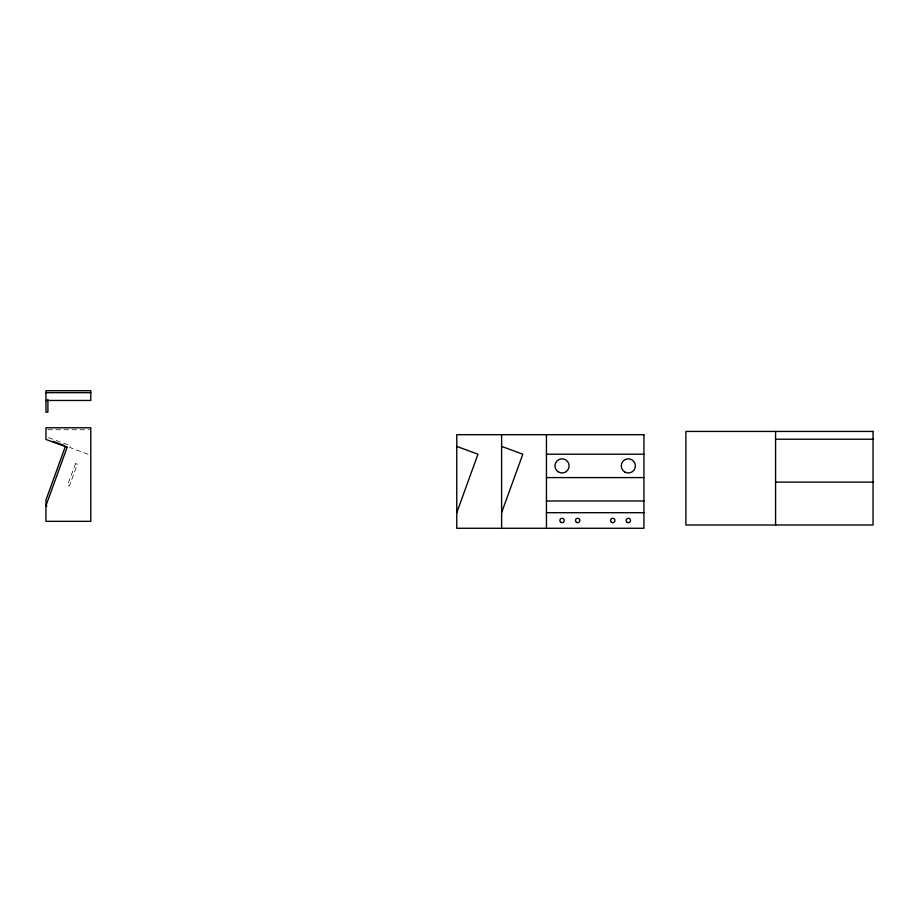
<?xml version="1.0" encoding="UTF-8"?>
<svg xmlns="http://www.w3.org/2000/svg" width="919" height="919" viewBox="0 0 919 919"><rect width="100%" height="100%" fill="white"/><g stroke="black" fill="none" stroke-linecap="round" stroke-linejoin="round"><path stroke-width="0.69" stroke-dasharray="4.59 3.45" d="M47.903 429.713L89.361 429.713M48.569 437.628L70.533 445.704L69.855 447.53L89.476 454.756M75.576 463.635L67.512 485.324L69.339 486.002L77.403 464.313L75.576 463.635"/><path stroke-width="1.38" d="M67.156 447.254L65.318 446.588L45.95 500.016L45.95 521.337L90.786 521.337L90.786 427.76L45.95 427.76L45.95 439.454L67.156 447.254L45.95 505.737L46.869 506.07M456.766 512.687L477.972 454.204L456.766 446.404M501.613 512.687L522.808 454.204L501.613 446.404M45.95 392.666L90.786 392.666M45.95 400.466L90.786 400.466L90.786 390.724L45.95 390.724L45.95 412.16L47.903 412.16L47.903 399.627M775.579 439.225L873.05 439.225M546.449 454.204L643.92 454.204M546.449 477.593L643.92 477.593M775.579 482.119L873.05 482.119M546.449 500.981L643.92 500.981M546.449 512.687L643.92 512.687M53.061 441.361L64.686 445.635M775.579 431.436L775.579 525.002M546.449 434.698L546.449 528.276M501.613 434.698L501.613 528.276M873.05 431.436L685.896 431.436L685.896 525.002L873.05 525.002L873.05 431.436M643.92 434.698L456.766 434.698L456.766 528.276L643.92 528.276L643.92 434.698M624.794 472.021A7.065 7.065 0 0 0 635.397 465.899A7.065 7.065 0 0 0 624.794 459.776A7.065 7.065 0 0 0 624.794 472.021M558.511 472.021A7.065 7.065 0 0 0 569.114 465.899A7.065 7.065 0 0 0 558.511 459.776A7.065 7.065 0 0 0 558.511 472.021M627.229 522.383A2.194 2.194 0 0 0 630.526 520.487A2.194 2.194 0 0 0 627.229 518.58A2.194 2.194 0 0 0 627.229 522.383M611.64 522.383A2.194 2.194 0 0 0 614.926 520.487A2.194 2.194 0 0 0 611.64 518.58A2.194 2.194 0 0 0 611.64 522.383M576.546 522.383A2.194 2.194 0 0 0 579.832 520.487A2.194 2.194 0 0 0 576.546 518.58A2.194 2.194 0 0 0 576.546 522.383M560.946 522.383A2.194 2.194 0 0 0 564.243 520.487A2.194 2.194 0 0 0 560.946 518.58A2.194 2.194 0 0 0 560.946 522.383"/></g></svg>
